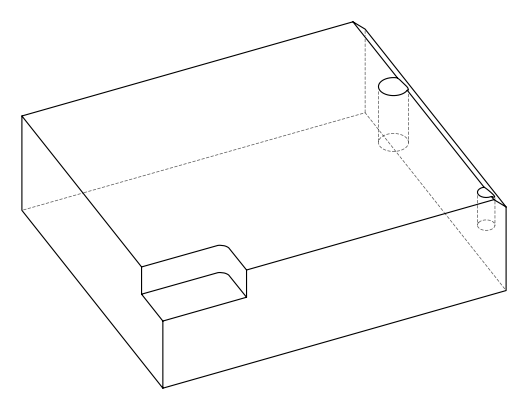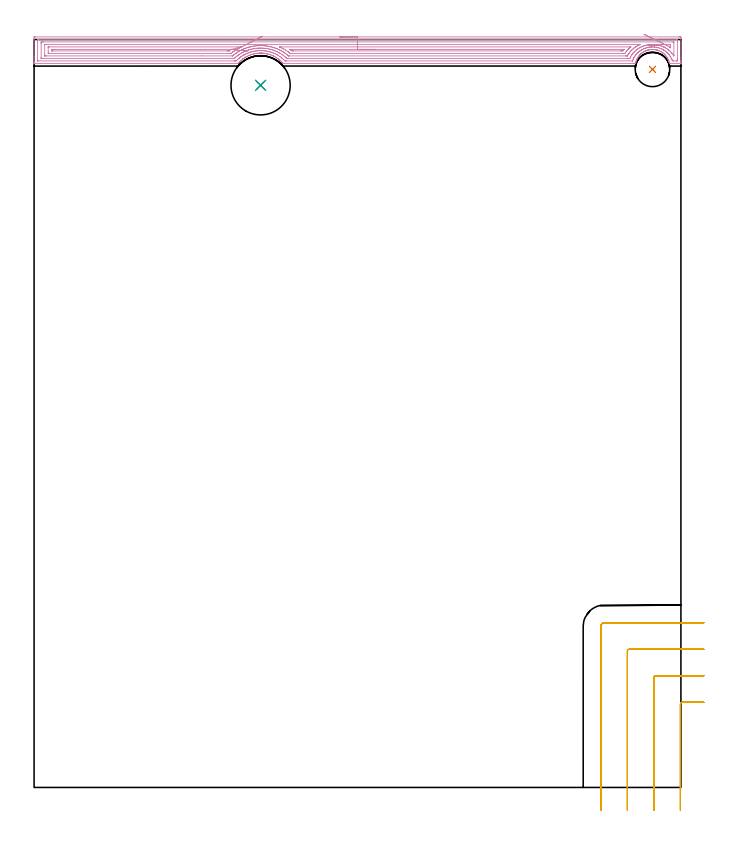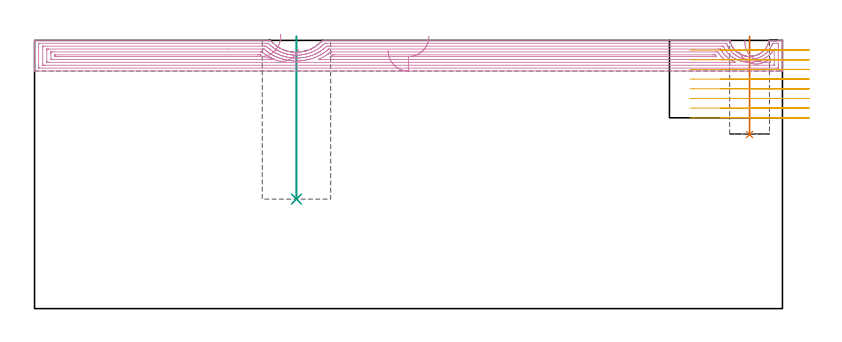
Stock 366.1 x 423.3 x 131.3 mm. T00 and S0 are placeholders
(PLAN: 5 operations, 3 tool changes, 26.8 min)
(1 INDEXABLE_INSERT_DRILL_BLIND_HOLE_FROM_SOLID | STEP1POCKET | NXT0302_010 | 0.19 min | 13676 mm3)
(2 INDEXABLE_INSERT_DRILL_BLIND_HOLE_FROM_SOLID_1 | STEP1POCKET_1 | NXT0302_010 | 0.32 min | 23101 mm3)
(3 DRILL_TO_ENLARGE_BLIND_HOLE | STEP1POCKET_1 | UGT0301_383 | 0.32 min | 45330 mm3)
(4 AREA_MILL | FG_CHAMFER_SURFACE | UGT0205_001 | 17.44 min | 40579 mm3)
(5 MILL_CORNER_NOTCH_RECTANGULAR | CORNER_NOTCH_RECTANGULAR | UGT0201_094 | Follow Part, ap 5, ae 75% | 8.49 min | 215148 mm3)
(TOOL NXT0302_010 | Index. Insert Drill 19.5mm [880-D1950L25-05] | D19.5 PA176 FL98 Z2)
(TOOL UGT0301_383 | Twist Drill Flat Bottom 33.5 mm | D33.5 PA180 FL175 Z2)
(TOOL UGT0205_001 | Chamfer Mill 20 x 3 x 45 deg. | D20 FL50 Z2)
(TOOL UGT0201_094 | End mill 20 mm | D20 FL38 Z4)
(OP 1 INDEXABLE_INSERT_DRILL_BLIND_HOLE_FROM_SOLID)
G17 G21 G94 G90
T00 M6
G54
G17 G0 G90 X350. Y406.4 S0 M3
G43 Z141.3 H1
G94 G81 G98 Z85.2 F250. R133.3
G80
M5
M2
(OP 2 INDEXABLE_INSERT_DRILL_BLIND_HOLE_FROM_SOLID_1)
G17 G21 G94 G90
T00 M6
G54
G17 G0 G90 X128.2 Y397.4 S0 M3
G43 Z141.3 H1
G94 G81 G98 Z53.6 F250. R133.3
G80
M5
M2
(OP 3 DRILL_TO_ENLARGE_BLIND_HOLE)
G17 G21 G94 G90
T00 M6
G54
G17 G0 G90 X128.2 Y397.4 S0 M3
G43 Z141.3 H0
G94 G81 G98 Z53.6 F250. R133.3
G80
M5
M2
(OP 4 AREA_MILL)
G17 G21 G94 G90
T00 M6
G54
G17 G0 G90 X173.05 Y424.8 S1061 M3
G43 Z141.3 H0
Z126.3
G94 G1 X173.088 Z125.428 F250.
X173.202 Z124.564
X173.391 Z123.712
X173.653 Z122.88
X173.987 Z122.074
X174.39 Z121.3
X174.859 Z120.564
X175.39 Z119.872
X175.979 Z119.229
X176.622 Z118.64
X177.314 Z118.108
X178.05 Z117.64
X178.824 Z117.237
X179.63 Z116.903
X180.462 Z116.641
X181.314 Z116.452
X182.178 Z116.338
X183.05 Z116.3
X365.014
X365.47 Y424.799 Z116.301
X365.921 Y424.795 Z116.303
X366.09 Y424.792 Z116.306
X366.095 Y424.35 Z116.747
X366.1 Y423.729 Z117.368
Y412.893 Z128.201
Y411.491 Z129.605
Y411.131 Z129.964
Y410.41 Z130.69
Y410.168 Z130.932
X366.094 Y409.803 Z131.287
X366.093 Z131.288
X365.919 Y409.8 Z131.3
X359.736
X359.623 Y409.804 Z131.29
X359.572 Y409.987 Z131.109
X359.553 Y410.073 Z131.026
X359.532 Y410.167 Z130.932
X359.51 Y410.249 Z130.849
X359.433 Y410.539 Z130.56
X359.297 Y410.979 Z130.12
X359.21 Y411.228 Z129.872
X359.145 Y411.415 Z129.683
X359.078 Y411.571 Z129.524
X359.018 Y411.714 Z129.385
X358.944 Y411.889 Z129.21
X358.752 Y412.292 Z128.806
X358.515 Y412.734 Z128.364
X358.259 Y413.168 Z127.929
X358.226 Y413.222 Z127.876
X357.935 Y413.639 Z127.46
X357.626 Y414.046 Z127.053
X357.485 Y414.215 Z126.883
X357.332 Y414.398 Z126.701
X357.086 Y414.664 Z126.435
X356.975 Y414.775 Z126.323
X356.829 Y414.922 Z126.176
X356.769 Y414.978 Z126.12
X356.64 Y415.097 Z126.
X356.439 Y415.284 Z125.815
X356.335 Y415.37 Z125.729
X356.121 Y415.547 Z125.552
X355.886 Y415.729 Z125.371
X355.795 Y415.8 Z125.299
X355.634 Y415.912 Z125.186
X355.545 Y415.974 Z125.124
X355.102 Y416.256 Z124.84
X354.651 Y416.521 Z124.577
X354.352 Y416.677 Z124.423
X353.757 Y416.942 Z124.156
X353.408 Y417.078 Z124.022
X353.312 Y417.115 Z123.984
X352.951 Y417.234 Z123.862
X352.864 Y417.264 Z123.834
X352.737 Y417.3 Z123.8
X352.714 Y417.307 Z123.793
X352.504 Y417.362 Z123.731
X352.418 Y417.386 Z123.707
X351.97 Y417.492 Z123.602
X351.679 Y417.553 Z123.545
X351.252 Y417.608 Z123.49
X351.162 Y417.619 Z123.477
X351.076 Y417.63 Z123.466
X350.702 Y417.663 Z123.429
X350.63 Y417.671 Z123.424
X350.182 Y417.69 Z123.405
X349.901 Y417.687
X349.769 Y417.688 Z123.407
X349.735
X349.69 Y417.686 Z123.41
X349.374 Y417.668 Z123.423
X349.289 Y417.666 Z123.43
X348.841 Y417.624 Z123.476
X348.395 Y417.565 Z123.535
X348.32 Y417.553 Z123.546
X348.033 Y417.491 Z123.602
X347.909 Y417.466 Z123.628
X347.679 Y417.41 Z123.684
X347.586 Y417.388 Z123.707
X347.501 Y417.369 Z123.729
X347.138 Y417.263 Z123.834
X347.053 Y417.238 Z123.86
X346.907 Y417.189 Z123.909
X346.691 Y417.114 Z123.98
X346.607 Y417.087 Z124.011
X346.567 Y417.072 Z124.027
X346.404 Y417.006 Z124.092
X346.244 Y416.941 Z124.154
X346.158 Y416.907 Z124.189
X345.962 Y416.821 Z124.278
X345.714 Y416.71 Z124.388
X345.679 Y416.693 Z124.405
X345.645 Y416.676 Z124.422
X345.35 Y416.514 Z124.58
X345.229 Y416.45 Z124.646
X344.82 Y416.21 Z124.889
X344.255 Y415.831 Z125.268
X344.209 Y415.801 Z125.299
X344.009 Y415.648 Z125.448
X343.926 Y415.585 Z125.511
X343.67 Y415.37 Z125.729
X343.542 Y415.261 Z125.836
X343.524 Y415.244 Z125.852
X343.413 Y415.144 Z125.955
X343.299 Y415.041 Z126.058
X343.201 Y414.95 Z126.146
X343.17 Y414.922 Z126.175
X343.114 Y414.868 Z126.231
X343.032 Y414.787 Z126.312
X342.991 Y414.742 Z126.357
X342.913 Y414.656 Z126.44
X342.816 Y414.552 Z126.546
X342.695 Y414.422 Z126.677
X342.52 Y414.217 Z126.883
X342.373 Y414.046 Z127.053
X342.22 Y413.85 Z127.249
X342.139 Y413.745 Z127.354
X341.922 Y413.426 Z127.673
X341.749 Y413.169 Z127.929
X341.487 Y412.737 Z128.362
X341.348 Y412.485 Z128.615
X341.245 Y412.298 Z128.802
X341.158 Y412.108 Z128.99
X341.115 Y412.012 Z129.084
X341.043 Y411.856 Z129.242
X341.028 Y411.821 Z129.277
X340.86 Y411.416 Z129.683
X340.703 Y410.979 Z130.12
X340.614 Y410.69 Z130.407
X340.567 Y410.538 Z130.559
X340.469 Y410.165 Z130.932
X340.432 Y410.002 Z131.098
X340.387 Y409.807 Z131.293
X340.352 Y409.805 Z131.294
X339.538 Y409.8 Z131.3
X141.021
X140.925 Y409.804 Z131.289
X140.844 Y409.881 Z131.215
X140.429 Y410.339 Z130.759
X140.242 Y410.539 Z130.56
X140.15 Y410.633 Z130.466
X140.128 Y410.654 Z130.444
X139.742 Y411.028 Z130.07
X139.327 Y411.416 Z129.683
X139.256 Y411.478 Z129.621
X139.087 Y411.616 Z129.483
X138.962 Y411.718 Z129.379
X138.494 Y412.103 Z128.996
X138.362 Y412.21 Z128.888
X138.256 Y412.292 Z128.806
X138.237 Y412.306 Z128.792
X137.826 Y412.6 Z128.498
X137.468 Y412.847 Z128.251
X137.219 Y413.011 Z128.088
X136.966 Y413.169 Z127.93
X136.551 Y413.413 Z127.684
X136.104 Y413.661 Z127.438
X135.888 Y413.775 Z127.325
X135.849 Y413.795 Z127.305
X135.681 Y413.882 Z127.215
X135.657 Y413.894 Z127.203
X135.486 Y413.978 Z127.121
X135.345 Y414.046 Z127.053
X135.21 Y414.105 Z126.993
X135.041 Y414.179 Z126.919
X134.787 Y414.289 Z126.806
X134.762 Y414.299 Z126.796
X133.893 Y414.645 Z126.454
X133.487 Y414.788 Z126.309
X133.421 Y414.809 Z126.287
X133.078 Y414.923 Z126.176
X133.001 Y414.945 Z126.155
X132.527 Y415.067 Z126.03
X132.221 Y415.147 Z125.952
X132.106 Y415.177 Z125.922
X131.212 Y415.364 Z125.731
X130.318 Y415.503 Z125.591
X129.746 Y415.564 Z125.534
X129.563 Y415.582 Z125.514
X129.425 Y415.596 Z125.5
X129.397 Y415.598 Z125.498
X128.978 Y415.627 Z125.471
X128.824 Y415.633 Z125.466
X128.615 Y415.638 Z125.455
X128.478 Y415.642 Z125.453
X127.972 Y415.647
X127.637 Y415.632 Z125.459
X127.609 Y415.63 Z125.46
X127.514 Y415.624 Z125.465
X127.444 Y415.62 Z125.471
X127.338 Y415.614 Z125.48
X126.743 Y415.576 Z125.517
X126.371 Y415.533 Z125.563
X126.267 Y415.52 Z125.573
X126.138 Y415.506 Z125.589
X125.85 Y415.472 Z125.624
X124.944 Y415.32 Z125.779
X124.062 Y415.119 Z125.979
X123.978 Y415.097 Z126.001
X123.585 Y414.99 Z126.104
X123.426 Y414.95 Z126.148
X123.323 Y414.922 Z126.176
X123.168 Y414.871 Z126.225
X123.138 Y414.859 Z126.235
X122.275 Y414.556 Z126.541
X122.243 Y414.543 Z126.554
X121.796 Y414.362 Z126.737
X121.381 Y414.191 Z126.905
X121.055 Y414.045 Z127.052
X120.513 Y413.775 Z127.324
X120.487 Y413.762 Z127.336
X120.455 Y413.744 Z127.353
X120.204 Y413.61 Z127.49
X120.038 Y413.521 Z127.579
X119.916 Y413.451 Z127.649
X119.593 Y413.266 Z127.832
X119.435 Y413.169 Z127.929
X119.015 Y412.893 Z128.203
X118.7 Y412.687 Z128.41
X118.577 Y412.6 Z128.498
X118.372 Y412.455 Z128.645
X118.167 Y412.306 Z128.79
X118.146 Y412.291 Z128.805
X118.07 Y412.234 Z128.865
X117.806 Y412.03 Z129.07
X117.074 Y411.415 Z129.683
X116.912 Y411.271 Z129.827
X116.16 Y410.538 Z130.559
X116.018 Y410.393 Z130.705
X115.62 Y409.956 Z131.14
X115.476 Y409.8 Z131.285
X115.09 Z131.3
X0.183
X0.007 Y409.803 Z131.288
X0.006 Z131.287
X0. Y410.167 Z130.932
Y410.409 Z130.69
Y411.131 Z129.964
Y412.373 Z128.724
Y413.775 Z127.321
Y423.73 Z117.368
X0.005 Y424.35 Z116.747
X0.01 Y424.792 Z116.306
X0.179 Y424.795 Z116.303
X0.63 Y424.8 Z116.3
X183.05
Y423.386 Z117.714
X363.596 Y423.385 Z117.715
X363.681 Y423.384 Z117.716
X364.076 Y423.379 Z117.721
X364.093 Y422.993 Z118.107
X364.098 Y422.588 Z118.512
X364.1 Y422.119 Z118.981
Y421.707 Z119.393
Y412.481 Z128.619
X364.097 Y412.012 Z129.088
X364.093 Y411.607 Z129.493
X364.076 Y411.221 Z129.879
X363.681 Y411.216 Z129.884
X363.596 Y411.215 Z129.885
X361.807
X361.41 Y411.221 Z129.879
X360.999 Y411.97 Z129.13
X360.98 Y412.012 Z129.088
X360.966 Y412.045 Z129.055
X360.559 Y412.893 Z128.207
X360.105 Y413.713 Z127.387
X360.066 Y413.775 Z127.325
X359.997 Y413.881 Z127.219
X359.422 Y414.656 Z126.444
X359.21 Y414.921 Z126.179
X358.919 Y415.254 Z125.846
X358.651 Y415.537 Z125.563
X358.316 Y415.866 Z125.234
X358.025 Y416.135 Z124.965
X357.686 Y416.419 Z124.681
X357.422 Y416.631 Z124.469
X357.233 Y416.773 Z124.327
X356.664 Y417.166 Z123.934
X356.51 Y417.264 Z123.836
X356.499 Y417.271 Z123.829
X356.451 Y417.3 Z123.8
X355.935 Y417.597 Z123.503
X355.634 Y417.758 Z123.342
X355.346 Y417.898 Z123.202
X354.739 Y418.174 Z122.926
X354.722 Y418.181 Z122.919
X353.845 Y418.494 Z122.606
X353.388 Y418.632 Z122.468
X352.951 Y418.747 Z122.353
X352.207 Y418.915 Z122.185
X352.124 Y418.93 Z122.17
X352.057 Y418.94 Z122.16
X351.176 Y419.049 Z122.051
X351.162 Y419.05 Z122.05
X351.033 Y419.063 Z122.037
X350.268 Y419.102 Z121.998
X350.227 Y419.103 Z121.997
X349.374 Y419.089 Z122.011
X349.348 Y419.088 Z122.012
X348.958 Y419.063 Z122.037
X348.524 Y419.019 Z122.081
X348.48 Y419.013 Z122.087
X347.747 Y418.904 Z122.196
X347.673 Y418.891 Z122.209
X347.586 Y418.873 Z122.227
X347.016 Y418.743 Z122.357
X346.872 Y418.707 Z122.393
X346.691 Y418.657 Z122.443
X346.32 Y418.548 Z122.552
X345.797 Y418.375 Z122.725
X345.653 Y418.323 Z122.777
X345.285 Y418.181 Z122.919
X344.97 Y418.048 Z123.052
X344.903 Y418.018 Z123.082
X344.413 Y417.782 Z123.318
X344.009 Y417.565 Z123.535
X343.839 Y417.467 Z123.633
X343.559 Y417.3 Z123.8
X343.114 Y417.008 Z124.092
X342.761 Y416.767 Z124.333
X342.306 Y416.419 Z124.681
X342.258 Y416.381 Z124.719
X342.245 Y416.37 Z124.73
X342.22 Y416.348 Z124.752
X341.79 Y415.961 Z125.139
X341.326 Y415.526 Z125.574
X340.916 Y415.061 Z126.039
X340.57 Y414.656 Z126.444
X340.508 Y414.581 Z126.519
X340.432 Y414.482 Z126.618
X340.142 Y414.06 Z127.04
X339.952 Y413.775 Z127.325
X339.795 Y413.522 Z127.578
X339.538 Y413.093 Z128.007
X339.467 Y412.963 Z128.137
X339.432 Y412.893 Z128.207
X339.182 Y412.362 Z128.738
X339.031 Y412.012 Z129.088
X338.918 Y411.741 Z129.359
X338.73 Y411.253 Z129.847
X338.712 Y411.22 Z129.88
X338.693 Y411.219 Z129.881
X338.643 Y411.216 Z129.884
X338.558 Y411.215 Z129.885
X142.726 Y411.214 Z129.886
X142.321 Y411.216 Z129.884
X142.119 Y411.219 Z129.881
X142.022 Y411.221 Z129.879
X141.916 Y411.318 Z129.782
X141.19 Y412.012 Z129.088
X141.022 Y412.168 Z128.932
X140.628 Y412.508 Z128.592
X140.171 Y412.893 Z128.207
X140.147 Y412.913 Z128.187
X139.915 Y413.103 Z127.997
X139.233 Y413.597 Z127.503
X138.976 Y413.775 Z127.325
X138.339 Y414.19 Z126.91
X137.55 Y414.656 Z126.444
X137.484 Y414.694 Z126.406
X137.445 Y414.716 Z126.384
X137.311 Y414.788 Z126.312
X136.551 Y415.168 Z125.932
X135.73 Y415.537 Z125.563
X135.657 Y415.568 Z125.532
X135.605 Y415.588 Z125.512
X134.762 Y415.911 Z125.189
X134.173 Y416.119 Z124.981
X133.868 Y416.215 Z124.885
X133.127 Y416.419 Z124.681
X132.974 Y416.458 Z124.642
X132.921 Y416.471 Z124.629
X132.08 Y416.653 Z124.447
X131.777 Y416.717 Z124.383
X131.186 Y416.812 Z124.288
X130.711 Y416.886 Z124.214
X130.291 Y416.932 Z124.168
X129.711 Y416.991 Z124.109
X129.397 Y417.014 Z124.086
X128.759 Y417.048 Z124.052
X128.534 Y417.057 Z124.043
X128.503
X127.773 Y417.056 Z124.044
X127.609 Y417.048 Z124.052
X127.007 Y417.011 Z124.089
X126.714 Y416.99 Z124.11
X126.183 Y416.942 Z124.158
X126.011 Y416.924 Z124.176
X125.82 Y416.901 Z124.199
X125.389 Y416.843 Z124.257
X124.926 Y416.766 Z124.334
X124.626 Y416.714 Z124.386
X124.032 Y416.594 Z124.506
X123.886 Y416.562 Z124.538
X123.266 Y416.419 Z124.681
X123.164 Y416.392 Z124.708
X123.138 Y416.385 Z124.715
X122.469 Y416.196 Z124.904
X122.371 Y416.167 Z124.933
X122.243 Y416.124 Z124.976
X121.805 Y415.969 Z125.131
X121.349 Y415.803 Z125.297
X121.155 Y415.729 Z125.371
X120.675 Y415.537 Z125.563
X120.455 Y415.447 Z125.653
X119.907 Y415.196 Z125.904
X119.561 Y415.026 Z126.074
X119.314 Y414.9 Z126.2
X118.849 Y414.656 Z126.444
X118.732 Y414.592 Z126.508
X118.706 Y414.578 Z126.522
X118.667 Y414.554 Z126.546
X118.175 Y414.26 Z126.84
X117.772 Y414.006 Z127.094
X117.631 Y413.914 Z127.186
X117.422 Y413.775 Z127.325
X117.103 Y413.553 Z127.547
X116.878 Y413.392 Z127.708
X116.591 Y413.176 Z127.924
X116.226 Y412.893 Z128.207
X116.093 Y412.786 Z128.314
X115.984 Y412.694 Z128.406
X115.615 Y412.376 Z128.724
X115.205 Y412.012 Z129.088
X115.145 Y411.957 Z129.143
X115.09 Y411.904 Z129.196
X114.694 Y411.52 Z129.58
X114.526 Y411.358 Z129.742
X114.391 Y411.229 Z129.871
X114.195 Y411.219 Z129.881
X114.108 Y411.217 Z129.883
X113.301 Y411.214 Z129.886
X113.217
X2.333 Y411.215 Z129.885
X2.038 Y411.22 Z129.88
X2.01 Y411.221 Z129.879
X2.006 Y411.245 Z129.855
X2.002 Y411.28 Z129.82
X2.001 Y411.314 Z129.786
X2. Y411.543 Z129.557
Y422.119 Z118.981
X2.003 Y422.588 Z118.512
X2.007 Y422.993 Z118.107
X2.024 Y423.379 Z117.721
X2.419 Y423.384 Z117.716
X2.504 Y423.385 Z117.715
X183.05 Y423.386 Z117.714
Y421.972 Z119.128
X361.624 Y421.971 Z119.129
X361.893
X361.983 Y421.969 Z119.131
X362.053 Y421.966 Z119.134
X362.09 Y421.962 Z119.138
X362.092 Y421.91 Z119.19
X362.097 Y421.707 Z119.393
X362.1 Y421.503 Z119.597
Y414.452 Z126.648
X362.097 Y414.248 Z126.852
X362.094 Y414.112 Z126.988
X362.09 Y414.037 Z127.063
X362.035 Y414.124 Z126.976
X361.893 Y414.345 Z126.755
X361.672 Y414.656 Z126.444
X361.124 Y415.414 Z125.686
X361.024 Y415.537 Z125.563
X360.999 Y415.567 Z125.533
X360.595 Y416.025 Z125.075
X360.225 Y416.419 Z124.681
X360.166 Y416.479 Z124.621
X360.105 Y416.539 Z124.561
X359.706 Y416.908 Z124.192
X359.261 Y417.3 Z123.8
X359.21 Y417.342 Z123.758
X358.732 Y417.709 Z123.391
X358.316 Y417.999 Z123.101
X358.042 Y418.181 Z122.919
X357.422 Y418.562 Z122.538
X357.135 Y418.728 Z122.372
X356.558 Y419.033 Z122.067
X356.528 Y419.048 Z122.052
X356.518 Y419.053 Z122.047
X356.496 Y419.063 Z122.037
X355.634 Y419.432 Z121.668
X355.029 Y419.658 Z121.442
X354.739 Y419.759 Z121.341
X354.148 Y419.944 Z121.156
X353.845 Y420.026 Z121.074
X353.733 Y420.055 Z121.045
X352.951 Y420.228 Z120.872
X352.588 Y420.301 Z120.799
X352.057 Y420.37 Z120.73
X351.563 Y420.43 Z120.67
X351.162 Y420.467 Z120.633
X350.6 Y420.499 Z120.601
X350.268 Y420.513 Z120.587
X349.699 Y420.505 Z120.595
X349.374 Y420.498 Z120.602
X348.842 Y420.469 Z120.631
X348.48 Y420.437 Z120.663
X348.031 Y420.386 Z120.714
X347.586 Y420.322 Z120.778
X347.253 Y420.272 Z120.828
X346.691 Y420.152 Z120.948
X346.52 Y420.113 Z120.987
X345.838 Y419.944 Z121.156
X345.806 Y419.935 Z121.165
X345.797 Y419.932 Z121.168
X345.134 Y419.716 Z121.384
X344.903 Y419.639 Z121.461
X344.48 Y419.479 Z121.621
X344.009 Y419.286 Z121.814
X343.851 Y419.218 Z121.882
X343.512 Y419.063 Z122.037
X343.247 Y418.932 Z122.168
X343.114 Y418.863 Z122.237
X342.672 Y418.617 Z122.483
X342.22 Y418.353 Z122.747
X342.113 Y418.287 Z122.813
X341.952 Y418.181 Z122.919
X341.582 Y417.929 Z123.171
X341.326 Y417.752 Z123.348
X341.069 Y417.554 Z123.546
X340.748 Y417.3 Z123.8
X340.577 Y417.157 Z123.943
X340.432 Y417.03 Z124.07
X340.111 Y416.734 Z124.366
X339.778 Y416.419 Z124.681
X339.659 Y416.299 Z124.801
X339.538 Y416.171 Z124.929
X339.239 Y415.832 Z125.268
X338.985 Y415.537 Z125.563
X338.832 Y415.352 Z125.748
X338.643 Y415.112 Z125.988
X338.454 Y414.843 Z126.257
X338.327 Y414.656 Z126.444
X338.1 Y414.31 Z126.79
X337.749 Y413.738 Z127.362
X337.461 Y413.178 Z127.922
X337.193 Y412.644 Z128.456
X337.117 Y412.635 Z128.465
X336.855 Y412.632 Z128.468
X336.229 Y412.629 Z128.471
X143.973
X143.705 Y412.631 Z128.469
X143.072 Y412.635 Z128.465
X142.81 Y412.852 Z128.248
X142.762 Y412.893 Z128.207
X142.311 Y413.286 Z127.814
X141.916 Y413.624 Z127.476
X141.732 Y413.775 Z127.325
X141.337 Y414.088 Z127.012
X141.022 Y414.324 Z126.776
X140.561 Y414.656 Z126.444
X140.128 Y414.947 Z126.153
X139.303 Y415.469 Z125.631
X139.233 Y415.51 Z125.59
X139.185 Y415.537 Z125.563
X138.645 Y415.839 Z125.261
X138.339 Y416. Z125.1
X137.509 Y416.419 Z124.681
X137.445 Y416.449 Z124.651
X137.39 Y416.473 Z124.627
X136.551 Y416.827 Z124.273
X135.852 Y417.107 Z123.993
X135.657 Y417.179 Z123.921
X135.316 Y417.3 Z123.8
X134.762 Y417.481 Z123.619
X134.498 Y417.56 Z123.54
X133.868 Y417.726 Z123.374
X133.292 Y417.868 Z123.232
X132.974 Y417.938 Z123.162
X132.15 Y418.112 Z122.988
X132.08 Y418.124 Z122.976
X131.733 Y418.181 Z122.919
X131.186 Y418.265 Z122.835
X131.087 Y418.278 Z122.822
X130.291 Y418.363 Z122.737
X130.087 Y418.383 Z122.717
X129.397 Y418.431 Z122.669
X129.129 Y418.445 Z122.655
X128.503 Y418.466 Z122.634
X128.214
X127.609 Y418.46 Z122.64
X127.338 Y418.448 Z122.652
X126.714 Y418.412 Z122.688
X126.497 Y418.396 Z122.704
X125.82 Y418.333 Z122.767
X125.681 Y418.318 Z122.782
X124.926 Y418.224 Z122.876
X124.888 Y418.219 Z122.881
X124.661 Y418.181 Z122.919
X124.127 Y418.087 Z123.013
X124.032 Y418.069 Z123.031
X123.39 Y417.932 Z123.168
X123.138 Y417.875 Z123.225
X122.669 Y417.762 Z123.338
X122.243 Y417.652 Z123.448
X121.964 Y417.575 Z123.525
X121.696 Y417.499 Z123.601
X121.349 Y417.39 Z123.71
X121.281 Y417.367 Z123.733
X121.089 Y417.3 Z123.8
X120.624 Y417.133 Z123.967
X120.455 Y417.07 Z124.03
X119.984 Y416.883 Z124.217
X119.561 Y416.711 Z124.389
X119.353 Y416.623 Z124.477
X118.886 Y416.419 Z124.681
X118.737 Y416.349 Z124.751
X118.667 Y416.314 Z124.786
X118.148 Y416.048 Z125.052
X117.772 Y415.851 Z125.249
X117.568 Y415.739 Z125.361
X117.21 Y415.537 Z125.563
X117.002 Y415.415 Z125.685
X116.878 Y415.34 Z125.76
X116.458 Y415.07 Z126.03
X115.984 Y414.761 Z126.339
X115.921 Y414.718 Z126.382
X115.832 Y414.656 Z126.444
X115.404 Y414.346 Z126.754
X115.09 Y414.115 Z126.985
X114.897 Y413.964 Z127.136
X114.663 Y413.775 Z127.325
X114.195 Y413.384 Z127.716
X113.932 Y413.153 Z127.947
X113.643 Y412.893 Z128.207
X113.466 Y412.731 Z128.369
X113.407 Y412.679 Z128.421
X113.362 Y412.64 Z128.46
X113.301 Y412.635 Z128.465
X112.674 Y412.63 Z128.47
X112.407 Y412.629 Z128.471
X111.782 Y412.628 Z128.472
X4.476 Y412.629 Z128.471
X4.207
X4.118 Y412.631 Z128.469
X4.047 Y412.634 Z128.466
X4.01 Y412.638 Z128.462
X4.008 Y412.69 Z128.41
X4.003 Y412.893 Z128.207
X4. Y413.097 Z128.003
Y421.029 Z120.071
X4.003 Y421.707 Z119.393
X4.007 Y421.904 Z119.196
X4.015 Y421.965 Z119.135
X4.073 Y421.967 Z119.133
X4.207 Y421.969 Z119.131
X4.833 Y421.971 Z119.129
X5.101 Y421.972 Z119.128
X183.05
Y420.557 Z120.543
X342.935
X343.021 Y420.555 Z120.545
X343.079 Y420.553 Z120.547
X343.067 Y420.546 Z120.554
X342.682 Y420.37 Z120.73
X342.437 Y420.256 Z120.844
X342.22 Y420.152 Z120.948
X342.08 Y420.082 Z121.018
X341.817 Y419.944 Z121.156
X341.503 Y419.77 Z121.33
X341.326 Y419.668 Z121.432
X340.944 Y419.439 Z121.661
X340.432 Y419.113 Z121.987
X340.401 Y419.093 Z122.007
X340.357 Y419.063 Z122.037
X339.878 Y418.727 Z122.373
X339.538 Y418.469 Z122.631
X339.376 Y418.34 Z122.76
X339.183 Y418.181 Z122.919
X338.896 Y417.933 Z123.167
X338.643 Y417.709 Z123.391
X338.431 Y417.51 Z123.59
X338.214 Y417.3 Z123.8
X337.984 Y417.068 Z124.032
X337.749 Y416.819 Z124.281
X337.56 Y416.605 Z124.495
X337.4 Y416.419 Z124.681
X337.156 Y416.122 Z124.978
X336.855 Y415.747 Z125.353
X336.767 Y415.624 Z125.476
X336.707 Y415.537 Z125.563
X336.411 Y415.093 Z126.007
X336.13 Y414.656 Z126.444
X336.066 Y414.553 Z126.547
X335.961 Y414.378 Z126.722
X335.798 Y414.092 Z127.008
X335.776 Y414.059 Z127.041
X335.767 Y414.049 Z127.051
X335.756 Y414.047 Z127.053
X335.687 Y414.044 Z127.056
X335.067 Y414.043 Z127.057
X334.795
X144.327
X144.171 Y414.044 Z127.056
X144.094 Y414.047 Z127.053
X144.058 Y414.049 Z127.051
X144.012 Y414.067 Z127.033
X143.705 Y414.321 Z126.779
X143.294 Y414.656 Z126.444
X142.81 Y415.045 Z126.055
X142.143 Y415.537 Z125.563
X141.916 Y415.698 Z125.402
X141.397 Y416.049 Z125.051
X141.022 Y416.282 Z124.818
X140.797 Y416.419 Z124.681
X140.128 Y416.81 Z124.29
X139.837 Y416.974 Z124.126
X139.249 Y417.285 Z123.815
X139.219 Y417.3 Z123.8
X138.628 Y417.584 Z123.516
X138.339 Y417.714 Z123.386
X137.584 Y418.044 Z123.056
X137.445 Y418.1 Z123.
X137.238 Y418.181 Z122.919
X136.551 Y418.441 Z122.659
X136.138 Y418.588 Z122.512
X135.657 Y418.746 Z122.354
X134.842 Y418.984 Z122.116
X134.762 Y419.006 Z122.094
X134.545 Y419.063 Z122.037
X133.868 Y419.223 Z121.877
X133.657 Y419.271 Z121.829
X132.974 Y419.41 Z121.69
X132.535 Y419.496 Z121.604
X132.08 Y419.57 Z121.53
X131.471 Y419.663 Z121.437
X131.186 Y419.698 Z121.402
X130.961 Y419.723 Z121.377
X130.291 Y419.788 Z121.312
X129.494 Y419.848 Z121.252
X129.397 Y419.853 Z121.247
X128.564 Y419.884 Z121.216
X128.503 Y419.885 Z121.215
X127.674 Y419.88 Z121.22
X127.609 Y419.878 Z121.222
X126.82 Y419.84 Z121.26
X126.714 Y419.833 Z121.267
X125.99 Y419.777 Z121.323
X125.82 Y419.761 Z121.339
X125.184 Y419.69 Z121.41
X124.926 Y419.657 Z121.443
X124.397 Y419.584 Z121.516
X124.032 Y419.523 Z121.577
X123.634 Y419.454 Z121.646
X123.138 Y419.355 Z121.745
X122.893 Y419.303 Z121.797
X122.243 Y419.158 Z121.942
X122.165 Y419.14 Z121.96
X121.853 Y419.063 Z122.037
X121.457 Y418.956 Z122.144
X121.349 Y418.925 Z122.175
X120.769 Y418.753 Z122.347
X120.455 Y418.65 Z122.45
X120.102 Y418.529 Z122.571
X119.561 Y418.337 Z122.763
X119.446 Y418.294 Z122.806
X119.157 Y418.181 Z122.919
X118.81 Y418.04 Z123.06
X118.667 Y417.981 Z123.119
X118.187 Y417.773 Z123.327
X117.772 Y417.589 Z123.511
X117.574 Y417.495 Z123.605
X117.172 Y417.3 Z123.8
X116.978 Y417.201 Z123.899
X116.878 Y417.149 Z123.951
X116.544 Y416.971 Z124.129
X115.984 Y416.654 Z124.446
X115.834 Y416.567 Z124.533
X115.585 Y416.419 Z124.681
X115.283 Y416.228 Z124.872
X115.09 Y416.104 Z124.996
X114.748 Y415.874 Z125.226
X114.249 Y415.537 Z125.563
X114.218 Y415.515 Z125.585
X114.195 Y415.499 Z125.601
X113.709 Y415.136 Z125.964
X113.301 Y414.825 Z126.275
X113.206 Y414.75 Z126.35
X113.092 Y414.656 Z126.444
X112.722 Y414.345 Z126.755
X112.407 Y414.082 Z127.018
X112.367 Y414.053 Z127.047
X112.338 Y414.05 Z127.05
X112.271 Y414.046 Z127.054
X112.134 Y414.044 Z127.056
X95.076 Y414.043 Z127.057
X6.89
X6.617 Y414.044 Z127.056
X6.142 Y414.048 Z127.052
X6.04 Y414.05 Z127.05
X6.01 Y414.059 Z127.041
X6.007 Y414.109 Z126.991
X6.004 Y414.217 Z126.883
X6. Y414.651 Z126.449
Y419.939 Z121.161
X6.004 Y420.382 Z120.718
X6.007 Y420.492 Z120.608
X6.01 Y420.541 Z120.559
X6.061 Y420.55 Z120.55
X6.271 Y420.553 Z120.547
X6.89 Y420.557 Z120.543
X7.162
X183.05
Y419.143 Z121.957
X336.855
X337.67 Y419.141 Z121.959
X337.672 Y419.139 Z121.961
X337.679 Y419.132 Z121.968
X337.604 Y419.063 Z122.037
X337.213 Y418.709 Z122.391
X336.855 Y418.385 Z122.715
X336.75 Y418.285 Z122.815
X336.644 Y418.181 Z122.919
X336.31 Y417.841 Z123.259
X335.961 Y417.468 Z123.632
X335.881 Y417.379 Z123.721
X335.814 Y417.3 Z123.8
X335.478 Y416.894 Z124.206
X335.092 Y416.419 Z124.681
X335.081 Y416.404 Z124.696
X334.441 Y415.476 Z125.624
X334.335 Y415.464 Z125.636
X334.251 Y415.459 Z125.641
X334.172 Y415.458 Z125.642
X333.36 Y415.457 Z125.643
X145.493
X145.411 Y415.458 Z125.642
X145.248 Y415.461 Z125.639
X144.964 Y415.469 Z125.631
X144.874 Y415.537 Z125.563
X144.599 Y415.754 Z125.346
X144.22 Y416.048 Z125.052
X143.729 Y416.419 Z124.681
X143.705 Y416.436 Z124.664
X143.635 Y416.488 Z124.612
X142.81 Y417.042 Z124.058
X142.405 Y417.3 Z123.8
X141.916 Y417.597 Z123.503
X141.16 Y418.045 Z123.055
X141.022 Y418.12 Z122.98
X140.904 Y418.181 Z122.919
X140.128 Y418.568 Z122.532
X139.365 Y418.933 Z122.167
X139.233 Y418.992 Z122.108
X139.079 Y419.063 Z122.037
X138.937 Y419.136 Z121.964
X139.07 Y419.141 Z121.959
X139.153 Y419.142 Z121.958
X183.05 Y419.143 Z121.957
Y417.729 Z123.371
X333.737
X333.789 Y417.728 Z123.372
X333.809 Y417.726 Z123.374
X333.825 Y417.723 Z123.377
X333.817 Y417.708 Z123.392
X333.793 Y417.673 Z123.427
X333.498 Y417.3 Z123.8
X333.278 Y417.021 Z124.079
X333.157 Y416.878 Z124.222
X333.048 Y416.875 Z124.225
X332.818 Y416.872 Z124.228
X332.384 Y416.871 Z124.229
X331.925
X146.822 Y416.872 Z124.228
X146.387 Y416.874 Z124.226
X145.921 Y416.878 Z124.222
X145.493 Y417.168 Z123.932
X145.305 Y417.3 Z123.8
X144.888 Y417.598 Z123.502
X144.776 Y417.68 Z123.42
X144.717 Y417.725 Z123.375
X144.721 Y417.726 Z123.374
X144.797 Y417.728 Z123.372
X145.493 Y417.729 Z123.371
X183.05
X183.922 Z123.409
X184.787 Z123.523
X185.638 Z123.712
X186.47 Z123.974
X187.276 Z124.308
X188.05 Z124.711
X188.786 Z125.18
X189.478 Z125.711
X190.121 Z126.3
X190.71 Z126.943
X191.242 Z127.635
X191.71 Z128.371
X192.113 Z129.145
X192.447 Z129.951
X192.709 Z130.783
X192.898 Z131.635
X193.012 Z132.5
X193.05 Z133.371
G0 Z141.3
X129.258 Y425.203
Z126.895
G1 X128.905 Y425.021 Z126.119
X128.493 Y424.809 Z125.38
X128.025 Y424.568 Z124.684
X127.505 Y424.3 Z124.037
X126.937 Y424.008 Z123.443
X126.325 Y423.692 Z122.907
X125.674 Y423.357 Z122.433
X124.988 Y423.004 Z122.025
X124.274 Y422.636 Z121.686
X123.536 Y422.256 Z121.418
X122.78 Y421.866 Z121.223
X122.012 Y421.471 Z121.103
X121.237 Y421.072 Z121.059
X120.462 Y420.672 Z121.091
X119.692 Y420.276 Z121.199
X118.934 Y419.885 Z121.382
X118.193 Y419.503 Z121.638
X117.474 Y419.133 Z121.967
X117.459 Y419.125 Z121.975
X117.402 Y419.098 Z122.002
X117.322 Y419.063 Z122.037
X117.016 Y418.927 Z122.173
X116.878 Y418.865 Z122.235
X116.409 Y418.643 Z122.457
X115.984 Y418.435 Z122.665
X115.814 Y418.349 Z122.751
X115.494 Y418.181 Z122.919
X115.234 Y418.039 Z123.061
X115.09 Y417.959 Z123.141
X114.668 Y417.715 Z123.385
X114.195 Y417.439 Z123.661
X114.109 Y417.386 Z123.714
X113.974 Y417.3 Z123.8
X113.57 Y417.035 Z124.065
X113.301 Y416.856 Z124.244
X113.04 Y416.676 Z124.424
X112.673 Y416.419 Z124.681
X112.519 Y416.308 Z124.792
X112.407 Y416.225 Z124.875
X111.513 Y415.529 Z125.571
X111.407 Y415.464 Z125.636
X111.309 Y415.462 Z125.638
X111.107 Y415.459 Z125.641
X110.7 Y415.457 Z125.643
X110.619
X8.596
X8.433 Y415.458 Z125.642
X8.107 Y415.462 Z125.638
X8.018 Y415.464 Z125.636
X8.009 Y415.471 Z125.629
X8.006 Y415.493 Z125.607
X8.003 Y415.537 Z125.563
X8. Y416.206 Z124.894
Y418.85 Z122.25
X8.001 Y419.063 Z122.037
X8.002 Y419.104 Z121.996
X8.005 Y419.124 Z121.976
X8.008 Y419.13 Z121.97
X8.026 Y419.136 Z121.964
X8.351 Y419.141 Z121.959
X8.515 Y419.143 Z121.957
X116.96
X117.123 Y419.141 Z121.959
X117.449 Y419.136 Z121.964
X117.474 Y419.133 Z121.967
X111.668 Y417.719 Z123.381
X111.63 Y417.687 Z123.413
X111.57 Y417.642 Z123.458
X110.619 Y416.955 Z124.145
X110.5 Y416.878 Z124.222
X110.389 Y416.875 Z124.225
X110.158 Y416.872 Z124.228
X109.724 Y416.871 Z124.229
X109.265
X10.467
X10.006 Y416.872 Z124.228
X10.004 Y416.874 Z124.226
X10.001 Y416.877 Z124.223
X10. Y417.3 Z123.8
X10.001 Y417.53 Z123.57
X10.003 Y417.645 Z123.455
X10.008 Y417.702 Z123.398
X10.012 Y417.722 Z123.378
X10.036 Y417.724 Z123.376
X10.467 Y417.728 Z123.372
X10.926 Y417.729 Z123.371
X11.361
X111.513 Y417.728 Z123.372
X111.561 Y417.727 Z123.373
X111.628 Y417.723 Z123.377
X111.668 Y417.719 Z123.381
X112.525 Y417.625 Z123.514
X113.368 Y417.532 Z123.721
X114.189 Y417.442 Z124.
X114.983 Y417.355 Z124.351
X115.744 Y417.272 Z124.771
X116.465 Y417.193 Z125.255
X117.142 Y417.119 Z125.8
X117.768 Y417.05 Z126.403
X118.341 Y416.987 Z127.059
X118.854 Y416.931 Z127.762
X119.304 Y416.882 Z128.508
X119.688 Y416.84 Z129.29
X120.003 Y416.805 Z130.103
X120.246 Y416.779 Z130.94
X120.416 Y416.76 Z131.796
X120.511 Y416.75 Z132.663
X120.53 Y416.748 Z133.535
X120.474 Y416.754 Z134.405
G0 Z141.3
X347.728 Y419.852
Z131.276
G1 X347.7 Y419.85 Z130.404
X347.748 Y419.854 Z129.533
X347.872 Y419.863 Z128.67
X348.07 Y419.878 Z127.82
X348.342 Y419.899 Z126.991
X348.684 Y419.925 Z126.189
X349.095 Y419.956 Z125.42
X349.571 Y419.992 Z124.69
X350.109 Y420.033 Z124.005
X350.704 Y420.078 Z123.368
X351.353 Y420.127 Z122.787
X352.049 Y420.18 Z122.264
X352.788 Y420.236 Z121.804
X353.564 Y420.294 Z121.41
X354.372 Y420.356 Z121.086
X355.205 Y420.419 Z120.834
X356.056 Y420.483 Z120.655
X356.92 Y420.548 Z120.552
X356.945 Y420.55 Z120.55
X357.148 Y420.554 Z120.546
X357.422 Y420.557 Z120.543
X357.694
X359.483 Y420.556 Z120.544
X359.958 Y420.552 Z120.548
X360.06 Y420.55 Z120.55
X360.09 Y420.541 Z120.559
X360.093 Y420.491 Z120.609
X360.096 Y420.383 Z120.717
X360.1 Y419.948 Z121.152
Y419.067 Z122.033
X360.099 Y418.847 Z122.253
X360.098 Y418.793 Z122.307
X360.095 Y418.767 Z122.333
X360.093 Y418.765 Z122.335
X360.087 Y418.767 Z122.333
X360.002 Y418.82 Z122.28
X359.923 Y418.873 Z122.227
X359.637 Y419.063 Z122.037
X359.21 Y419.336 Z121.764
X358.472 Y419.79 Z121.31
X358.316 Y419.875 Z121.225
X358.183 Y419.944 Z121.156
X357.422 Y420.313 Z120.787
X356.967 Y420.526 Z120.574
X356.92 Y420.548 Z120.552
X356.189 Y420.906 Z120.236
X355.437 Y421.274 Z119.992
X354.668 Y421.65 Z119.822
X353.889 Y422.031 Z119.728
X353.106 Y422.414 Z119.709
X352.324 Y422.797 Z119.767
X351.549 Y423.176 Z119.9
X350.788 Y423.548 Z120.107
X350.046 Y423.911 Z120.388
X349.329 Y424.262 Z120.74
X348.642 Y424.598 Z121.16
X347.991 Y424.916 Z121.645
X347.38 Y425.215 Z122.191
X346.814 Y425.492 Z122.795
X346.298 Y425.745 Z123.451
X345.835 Y425.971 Z124.155
X345.429 Y426.17 Z124.901
X345.082 Y426.339 Z125.684
G0 Z141.3
M5
M2
(OP 5 MILL_CORNER_NOTCH_RECTANGULAR)
G17 G21 G94 G90
T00 M6
G54
G17 G0 G90 X379.1 Y48.2 S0 M3
G43 Z141.3 H0
Z126.562
G94 G1 X376.1 F250.
X366.795 F500.
G3 X365.8 Y47.205 R1.
G1 Y-10.
Y-13. F250.
G0 Z141.3
X379.1 Y63.2
Z126.562
G1 X376.1
X351.795 F500.
G3 X350.8 Y62.205 R1.
G1 Y-10.
Y-13. F250.
G0 Z141.3
X379.1 Y78.2
Z126.562
G1 X376.1
X336.795 F500.
G3 X335.8 Y77.205 R1.
G1 Y-10.
Y-13. F250.
G0 Z141.3
X379.1 Y93.2
Z126.562
G1 X376.1
X322.8 F500.
G3 X320.8 Y91.2 R2.
G1 Y-10.
Y-13. F250.
G0 Z141.3
X379.1 Y48.2
Z121.825
G1 X376.1
X366.794 F500.
G3 X365.8 Y47.206 R1.
G1 Y-10.
Y-13. F250.
G0 Z141.3
X379.1 Y63.2
Z121.825
G1 X376.1
X351.795 F500.
G3 X350.8 Y62.205 R1.
G1 Y-10.
Y-13. F250.
G0 Z141.3
X379.1 Y78.2
Z121.825
G1 X376.1
X336.795 F500.
G3 X335.8 Y77.205 R1.
G1 Y-10.
Y-13. F250.
G0 Z141.3
X379.1 Y93.2
Z121.825
G1 X376.1
X322.8 F500.
G3 X320.8 Y91.2 R2.
G1 Y-10.
Y-13. F250.
G0 Z141.3
X379.1 Y48.2
Z117.087
G1 X376.1
X366.795 F500.
G3 X365.8 Y47.205 R1.
G1 Y-10.
Y-13. F250.
G0 Z141.3
X379.1 Y63.2
Z117.087
G1 X376.1
X351.795 F500.
G3 X350.8 Y62.205 R1.
G1 Y-10.
Y-13. F250.
G0 Z141.3
X379.1 Y78.2
Z117.087
G1 X376.1
X336.795 F500.
G3 X335.8 Y77.205 R1.
G1 Y-10.
Y-13. F250.
G0 Z141.3
X379.1 Y93.2
Z117.087
G1 X376.1
X322.8 F500.
G3 X320.8 Y91.2 R2.
G1 Y-10.
Y-13. F250.
G0 Z141.3
X379.1 Y48.2
Z112.35
G1 X376.1
X366.794 F500.
G3 X365.8 Y47.206 R1.
G1 Y-10.
Y-13. F250.
G0 Z141.3
X379.1 Y63.2
Z112.35
G1 X376.1
X351.795 F500.
G3 X350.8 Y62.205 R1.
G1 Y-10.
Y-13. F250.
G0 Z141.3
X379.1 Y78.2
Z112.35
G1 X376.1
X336.795 F500.
G3 X335.8 Y77.205 R1.
G1 Y-10.
Y-13. F250.
G0 Z141.3
X379.1 Y93.2
Z112.35
G1 X376.1
X322.8 F500.
G3 X320.8 Y91.2 R2.
G1 Y-10.
Y-13. F250.
G0 Z141.3
X379.1 Y48.2
Z107.612
G1 X376.1
X366.795 F500.
G3 X365.8 Y47.205 R1.
G1 Y-10.
Y-13. F250.
G0 Z141.3
X379.1 Y63.2
Z107.612
G1 X376.1
X351.795 F500.
G3 X350.8 Y62.205 R1.
G1 Y-10.
Y-13. F250.
G0 Z141.3
X379.1 Y78.2
Z107.612
G1 X376.1
X336.795 F500.
G3 X335.8 Y77.205 R1.
G1 Y-10.
Y-13. F250.
G0 Z141.3
X379.1 Y93.2
Z107.612
G1 X376.1
X322.8 F500.
G3 X320.8 Y91.2 R2.
G1 Y-10.
Y-13. F250.
G0 Z141.3
X379.1 Y48.2
Z102.875
G1 X376.1
X366.795 F500.
G3 X365.8 Y47.205 R1.
G1 Y-10.
Y-13. F250.
G0 Z141.3
X379.1 Y63.2
Z102.875
G1 X376.1
X351.795 F500.
G3 X350.8 Y62.205 R1.
G1 Y-10.
Y-13. F250.
G0 Z141.3
X379.1 Y78.2
Z102.875
G1 X376.1
X336.795 F500.
G3 X335.8 Y77.205 R1.
G1 Y-10.
Y-13. F250.
G0 Z141.3
X379.1 Y93.2
Z102.875
G1 X376.1
X322.8 F500.
G3 X320.8 Y91.2 R2.
G1 Y-10.
Y-13. F250.
G0 Z141.3
X379.1 Y48.2
Z98.137
G1 X376.1
X366.795 F500.
G3 X365.8 Y47.205 R1.
G1 Y-10.
Y-13. F250.
G0 Z141.3
X379.1 Y63.2
Z98.137
G1 X376.1
X351.795 F500.
G3 X350.8 Y62.205 R1.
G1 Y-10.
Y-13. F250.
G0 Z141.3
X379.1 Y78.2
Z98.137
G1 X376.1
X336.795 F500.
G3 X335.8 Y77.205 R1.
G1 Y-10.
Y-13. F250.
G0 Z141.3
X379.1 Y93.2
Z98.137
G1 X376.1
X322.8 F500.
G3 X320.8 Y91.2 R2.
G1 Y-10.
Y-13. F250.
G0 Z141.3
X379.1 Y48.2
Z93.4
G1 X376.1
X366.795 F500.
G3 X365.8 Y47.205 R1.
G1 Y-10.
Y-13. F250.
G0 Z141.3
X379.1 Y63.2
Z93.4
G1 X376.1
X351.795 F500.
G3 X350.8 Y62.205 R1.
G1 Y-10.
Y-13. F250.
G0 Z141.3
X379.1 Y78.2
Z93.4
G1 X376.1
X336.795 F500.
G3 X335.8 Y77.205 R1.
G1 Y-10.
Y-13. F250.
G0 Z141.3
X379.1 Y93.2
Z93.4
G1 X376.1
X322.8 F500.
G3 X320.8 Y91.2 R2.
G1 Y-10.
Y-13. F250.
G0 Z141.3
M5
M2
